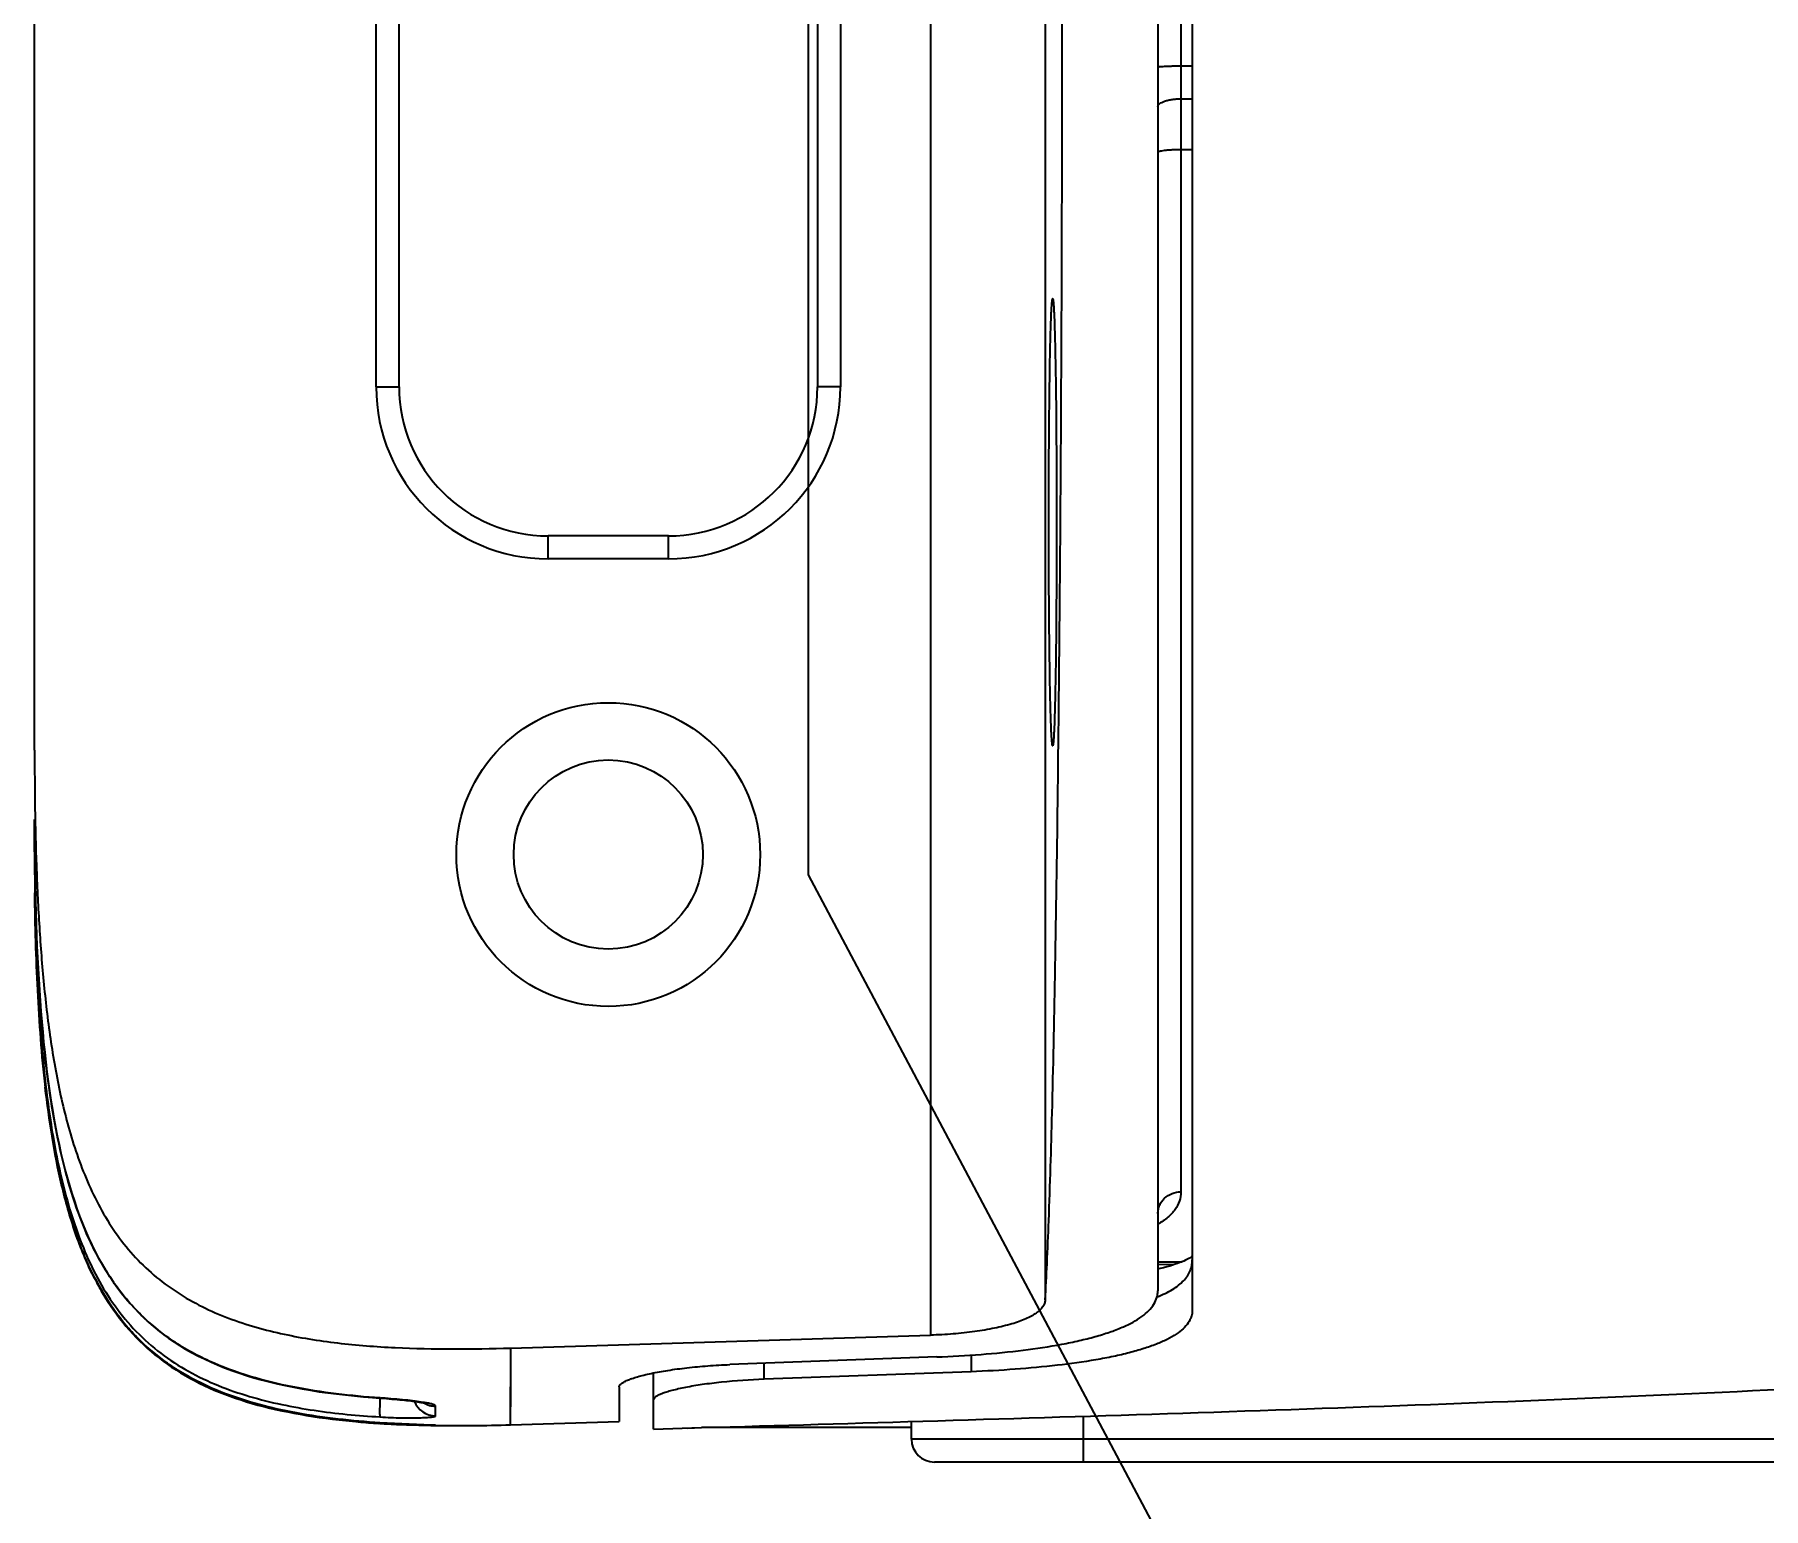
# Model space of a CAD drawing. Header units: millimetres. Extents: x 2067 to 4417, y -1557 to -908.
# Drawn here: x 2118.42 to 2133.5, y -1410.99 to -1398.13 of the extents above; entities that cross this region are included whole.
import ezdxf
from ezdxf import colors
from ezdxf.entities.mleader import LeaderData, LeaderLine
from ezdxf.math import Vec2, Vec3

# ---------------------------------------------------------------- set-up
doc = ezdxf.new("R2010")
doc.units = ezdxf.units.MM
doc.layers.add('06___PRT_ALL_SURFS', color=7, linetype='Continuous')
doc.styles.get("Standard").update_dxf_attribs({"font": 'AcadEref.ttf'})

msp = doc.modelspace()

# ---------------------------------------------------------------- linework, layer by layer
at = {"color": 7, "linetype": 'Continuous'}
for p, q in [((2126.238, -1386.094), (2126.238, -1409.48)), ((2127.238, -1386.402), (2127.238, -1409.173)), ((2128.521, -1386.31), (2128.521, -1409.264)), ((2128.221, -1386.482), (2128.221, -1409.092)), ((2128.421, -1387.345), (2128.421, -1408.23)), ((2118.421, -1404.377), (2118.421, -1390.31)), ((2121.401, -1401.207), (2121.401, -1394.367)), ((2121.601, -1401.207), (2121.601, -1394.367)), ((2125.251, -1394.367), (2125.251, -1401.207)), ((2125.451, -1394.367), (2125.451, -1401.207)), ((2128.421, -1398.406), (2128.521, -1398.406)), ((2128.421, -1398.694), (2128.521, -1398.694)), ((2128.421, -1399.136), (2128.521, -1399.136)), ((2121.401, -1401.207), (2121.601, -1401.207)), ((2125.451, -1401.207), (2125.251, -1401.207)), ((2122.901, -1402.707), (2122.901, -1402.507)), ((2123.951, -1402.507), (2122.901, -1402.507)), ((2123.951, -1402.707), (2123.951, -1402.507)), ((2123.951, -1402.707), (2122.901, -1402.707)), ((2118.421, -1405.264), (2118.421, -1404.98)), ((2118.422, -1405.209), (2118.421, -1405.209)), ((2118.422, -1405.264), (2118.421, -1405.264)), ((2118.423, -1405.622), (2118.423, -1405.646)), ((2128.221, -1408.839), (2128.421, -1408.839)), ((2128.366, -1408.864), (2128.221, -1408.867)), ((2128.421, -1408.839), (2128.432, -1408.839)), ((2118.945, -1408.986), (2118.943, -1408.982)), ((2118.945, -1408.986), (2118.943, -1408.982)), ((2118.951, -1408.996), (2118.945, -1408.986)), ((2122.575, -1409.593), (2126.238, -1409.48)), ((2122.574, -1410.262), (2122.576, -1409.593)), ((2122.575, -1409.737), (2122.575, -1409.593)), ((2122.575, -1409.867), (2122.575, -1409.737)), ((2126.291, -1409.67), (2124.486, -1409.737)), ((2124.786, -1409.865), (2124.786, -1409.726)), ((2126.591, -1409.654), (2126.591, -1409.799)), ((2122.575, -1410.079), (2122.575, -1409.867)), ((2123.521, -1409.932), (2123.521, -1410.233)), ((2123.821, -1410.299), (2123.821, -1409.809)), ((2126.591, -1409.799), (2124.786, -1409.865)), ((2121.433, -1410.029), (2121.464, -1410.031)), ((2121.435, -1410.029), (2121.434, -1410.034)), ((2121.464, -1410.031), (2121.49, -1410.033)), ((2121.49, -1410.033), (2121.514, -1410.035)), ((2121.514, -1410.035), (2121.539, -1410.037)), ((2121.539, -1410.037), (2121.562, -1410.039)), ((2121.562, -1410.039), (2121.585, -1410.041)), ((2121.585, -1410.041), (2121.607, -1410.043)), ((2121.607, -1410.043), (2121.628, -1410.045)), ((2121.628, -1410.045), (2121.648, -1410.047)), ((2121.648, -1410.047), (2121.667, -1410.049)), ((2121.667, -1410.049), (2121.685, -1410.051)), ((2121.685, -1410.051), (2121.702, -1410.053)), ((2121.702, -1410.053), (2121.719, -1410.055)), ((2121.719, -1410.055), (2121.734, -1410.057)), ((2121.734, -1410.057), (2121.748, -1410.059)), ((2121.748, -1410.059), (2121.761, -1410.061)), ((2122.574, -1410.135), (2122.575, -1410.079)), ((2121.244, -1410.235), (2121.239, -1410.235)), ((2121.244, -1410.236), (2121.239, -1410.235)), ((2121.918, -1410.185), (2121.918, -1410.099)), ((2121.918, -1410.185), (2121.918, -1410.099)), ((2122.574, -1410.24), (2122.574, -1410.135)), ((2122.574, -1410.262), (2123.521, -1410.233)), ((2126.071, -1410.387), (2126.071, -1410.233)), ((2127.571, -1410.587), (2127.571, -1410.187)), ((2121.434, -1410.25), (2121.422, -1410.249)), ((2121.434, -1410.25), (2121.422, -1410.249)), ((2121.432, -1410.244), (2121.434, -1410.25)), ((2121.434, -1410.244), (2121.434, -1410.244)), ((2121.434, -1410.244), (2121.447, -1410.245)), ((2121.88, -1410.264), (2121.434, -1410.244)), ((2121.447, -1410.245), (2121.498, -1410.248)), ((2121.498, -1410.248), (2121.547, -1410.251)), ((2121.547, -1410.251), (2121.601, -1410.254)), ((2121.601, -1410.254), (2121.657, -1410.256)), ((2121.657, -1410.256), (2121.719, -1410.259)), ((2121.719, -1410.259), (2121.798, -1410.262)), ((2121.798, -1410.262), (2121.88, -1410.264)), ((2121.878, -1410.267), (2121.886, -1410.268)), ((2121.88, -1410.264), (2121.896, -1410.265)), ((2121.918, -1410.266), (2121.88, -1410.264)), ((2121.886, -1410.268), (2121.892, -1410.268)), ((2121.886, -1410.268), (2121.893, -1410.268)), ((2121.903, -1410.268), (2121.888, -1410.268)), ((2121.892, -1410.268), (2121.91, -1410.268)), ((2121.892, -1410.268), (2121.911, -1410.268)), ((2121.904, -1410.268), (2121.894, -1410.268)), ((2121.896, -1410.265), (2121.901, -1410.265)), ((2121.901, -1410.265), (2121.904, -1410.265)), ((2121.904, -1410.265), (2121.905, -1410.265)), ((2121.911, -1410.268), (2121.916, -1410.268)), ((2121.911, -1410.268), (2121.911, -1410.268)), ((2121.914, -1410.268), (2121.911, -1410.268)), ((2121.914, -1410.268), (2121.915, -1410.268)), ((2121.915, -1410.268), (2121.918, -1410.268)), ((2121.917, -1410.268), (2121.918, -1410.268)), ((2121.918, -1410.268), (2121.918, -1410.266)), ((2121.918, -1410.268), (2121.918, -1410.268)), ((2121.918, -1410.268), (2121.918, -1410.268)), ((2122.574, -1410.254), (2122.574, -1410.248)), ((2124.121, -1410.291), (2124.238, -1410.287)), ((2126.071, -1410.287), (2124.24, -1410.287)), ((2145.571, -1410.387), (2126.071, -1410.387)), ((2145.371, -1410.587), (2126.271, -1410.587))]:
    msp.add_line(p, q, dxfattribs=at)
for points in [[(2118.428, -1405.622), (2118.429, -1405.69), (2118.432, -1405.791), (2118.435, -1405.891), (2118.438, -1405.989), (2118.442, -1406.087), (2118.447, -1406.184), (2118.452, -1406.28), (2118.457, -1406.375), (2118.463, -1406.469), (2118.469, -1406.562), (2118.476, -1406.654), (2118.484, -1406.745), (2118.492, -1406.835), (2118.5, -1406.923), (2118.509, -1407.011), (2118.519, -1407.097), (2118.529, -1407.182), (2118.54, -1407.266), (2118.552, -1407.349), (2118.564, -1407.43), (2118.577, -1407.51), (2118.59, -1407.588), (2118.604, -1407.666), (2118.619, -1407.742), (2118.635, -1407.817), (2118.651, -1407.891), (2118.668, -1407.963), (2118.686, -1408.035), (2118.705, -1408.105), (2118.725, -1408.175), (2118.746, -1408.243), (2118.768, -1408.311), (2118.79, -1408.377), (2118.814, -1408.442), (2118.839, -1408.506), (2118.865, -1408.569), (2118.892, -1408.631), (2118.92, -1408.691), (2118.949, -1408.75), (2118.979, -1408.807), (2119.011, -1408.862), (2119.043, -1408.916), (2119.076, -1408.969), (2119.11, -1409.019), (2119.145, -1409.068), (2119.18, -1409.114), (2119.217, -1409.159), (2119.254, -1409.203), (2119.292, -1409.245), (2119.331, -1409.286), (2119.371, -1409.325), (2119.412, -1409.363), (2119.455, -1409.4), (2119.498, -1409.436), (2119.544, -1409.471), (2119.59, -1409.505), (2119.638, -1409.538), (2119.688, -1409.57), (2119.739, -1409.601), (2119.791, -1409.63), (2119.846, -1409.659), (2119.902, -1409.687), (2119.959, -1409.714), (2120.018, -1409.739), (2120.079, -1409.764), (2120.141, -1409.787), (2120.204, -1409.81), (2120.269, -1409.831), (2120.335, -1409.851), (2120.402, -1409.87), (2120.47, -1409.887), (2120.54, -1409.904), (2120.61, -1409.92), (2120.682, -1409.934), (2120.755, -1409.948), (2120.828, -1409.961), (2120.903, -1409.973), (2120.979, -1409.983), (2121.055, -1409.993), (2121.133, -1410.002), (2121.211, -1410.01), (2121.29, -1410.018), (2121.37, -1410.024), (2121.433, -1410.029)], [(2128.413, -1408.847), (2128.393, -1408.854), (2128.372, -1408.862), (2128.349, -1408.869), (2128.325, -1408.877), (2128.299, -1408.884), (2128.271, -1408.892), (2128.241, -1408.899), (2128.221, -1408.904)], [(2128.446, -1408.833), (2128.43, -1408.84), (2128.413, -1408.847)], [(2128.513, -1408.798), (2128.505, -1408.803), (2128.496, -1408.808), (2128.486, -1408.814), (2128.474, -1408.82), (2128.461, -1408.827), (2128.446, -1408.833)], [(2128.521, -1408.792), (2128.52, -1408.793), (2128.513, -1408.798)], [(2118.946, -1408.98), (2118.951, -1408.99), (2118.982, -1409.047), (2119.013, -1409.102), (2119.045, -1409.155), (2119.078, -1409.207), (2119.113, -1409.257), (2119.148, -1409.305), (2119.183, -1409.351), (2119.219, -1409.395), (2119.257, -1409.438), (2119.295, -1409.479), (2119.334, -1409.519), (2119.374, -1409.558), (2119.415, -1409.595), (2119.457, -1409.632), (2119.501, -1409.667), (2119.546, -1409.702), (2119.593, -1409.735), (2119.641, -1409.768), (2119.691, -1409.799), (2119.742, -1409.829), (2119.795, -1409.859), (2119.849, -1409.887), (2119.905, -1409.914), (2119.962, -1409.94), (2120.022, -1409.965), (2120.082, -1409.989), (2120.144, -1410.012), (2120.207, -1410.034), (2120.272, -1410.054), (2120.338, -1410.074), (2120.405, -1410.092), (2120.473, -1410.109), (2120.542, -1410.125), (2120.613, -1410.141), (2120.684, -1410.155), (2120.757, -1410.168), (2120.831, -1410.18), (2120.905, -1410.191), (2120.981, -1410.201), (2121.057, -1410.211), (2121.134, -1410.219), (2121.213, -1410.227), (2121.292, -1410.234), (2121.372, -1410.24), (2121.434, -1410.244)], [(2121.761, -1410.061), (2121.773, -1410.063), (2121.779, -1410.064), (2121.784, -1410.064), (2121.789, -1410.065), (2121.794, -1410.066), (2121.799, -1410.067), (2121.803, -1410.068), (2121.807, -1410.068), (2121.811, -1410.069), (2121.814, -1410.07), (2121.817, -1410.071), (2121.82, -1410.071), (2121.823, -1410.072), (2121.825, -1410.072), (2121.827, -1410.073), (2121.829, -1410.073), (2121.831, -1410.074), (2121.832, -1410.074), (2121.833, -1410.074), (2121.833, -1410.074), (2121.833, -1410.074)], [(2122.574, -1410.262), (2122.574, -1410.262), (2122.574, -1410.261), (2122.574, -1410.26), (2122.574, -1410.254)]]:
    msp.add_lwpolyline(points, dxfattribs=at)
for radius in [1.325, 0.825]:
    msp.add_circle((2123.426, -1405.287), radius, dxfattribs=at)
for centre, radius, start, end in [((2122.901, -1401.207), 1.5, 180, 270), ((2122.901, -1401.207), 1.3, 180, 270), ((2123.951, -1401.207), 1.5, 270, 0), ((2123.951, -1401.207), 1.3, 270, 0), ((2147.739, -1404.997), 29.318, 179.9663, 181.2227), ((2148.852, -1405.216), 30.431, 179.9861, 180.7653), ((2149.164, -1405.262), 30.743, 179.9887, 180.6725), ((2149.317, -1405.27), 30.896, 179.9891, 180.6536), ((2121.238, -1407.808), 2.578, 207.0719, 207.4441), ((2124.916, -1410.207), 3.486, 177.154, 177.4762), ((2120.772, -1419.58), 9.575, 85.9052, 86.032), ((2121.921, -1409.985), 0.2, 201.274, 269.2131), ((2121.921, -1409.899), 0.201, 238.8591, 269.1955), ((2121.918, -1402.529), 7.737, 264.9986, 266.3233), ((2121.985, -1401.519), 8.748, 266.3893, 267.0284), ((2121.974, -1401.707), 8.56, 266.3856, 266.526), ((2121.974, -1401.708), 8.559, 266.3856, 266.5222), ((2121.974, -1401.709), 8.558, 266.3856, 266.5234), ((2121.96, -1401.915), 8.351, 266.3939, 266.5396), ((2122.044, -1400.375), 9.894, 266.5832, 269.0412), ((2122.044, -1400.376), 9.893, 266.5843, 269.0383), ((2121.976, -1401.634), 8.633, 266.5412, 266.9538), ((2121.993, -1401.329), 8.938, 266.9539, 267.2104), ((2122.009, -1400.983), 9.285, 267.2129, 267.6938), ((2121.917, -1410.071), 0.197, 258.9509, 260.1858), ((2121.921, -1410.068), 0.2, 259.0746, 269.1793), ((2121.918, -1410.071), 0.197, 260.1872, 263.1788), ((2122.09, -1398.432), 11.838, 269.0133, 269.1368), ((2121.921, -1410.066), 0.2, 260.2666, 264.9776), ((2121.918, -1410.07), 0.198, 263.1777, 268.1665), ((2121.921, -1410.066), 0.2, 264.9755, 269.1765), ((2121.918, -1410.071), 0.197, 268.1691, 268.9948), ((2126.271, -1410.387), 0.2, 180, 270)]:
    msp.add_arc(centre, radius, start, end, dxfattribs=at)
for points, knots in [([(2127.238, -1409.173), (2127.244, -1409.067), (2127.255, -1408.837), (2127.277, -1408.293), (2127.302, -1407.458), (2127.327, -1406.273), (2127.348, -1404.861), (2127.365, -1403.259), (2127.382, -1400.88), (2127.39, -1397.787), (2127.382, -1394.695), (2127.365, -1392.315), (2127.348, -1390.713), (2127.327, -1389.301), (2127.302, -1388.116), (2127.277, -1387.281), (2127.255, -1386.737), (2127.244, -1386.507), (2127.238, -1386.402)], [0, 0, 0, 0, 0.013889, 0.030381, 0.071649, 0.123976, 0.186555, 0.257616, 0.335019, 0.5, 0.66498, 0.742384, 0.813444, 0.876023, 0.92835, 0.969619, 0.986111, 1, 1, 1, 1]), ([(2128.221, -1398.417), (2128.221, -1398.417), (2128.222, -1398.416), (2128.225, -1398.415), (2128.23, -1398.414), (2128.237, -1398.413), (2128.245, -1398.412), (2128.259, -1398.411), (2128.281, -1398.409), (2128.311, -1398.408), (2128.345, -1398.407), (2128.382, -1398.407), (2128.408, -1398.406), (2128.421, -1398.406)], [0, 0, 0, 0, 0.007211, 0.022496, 0.046783, 0.080057, 0.122074, 0.172466, 0.296441, 0.447316, 0.619348, 0.805952, 1, 1, 1, 1]), ([(2128.221, -1398.762), (2128.221, -1398.76), (2128.222, -1398.755), (2128.225, -1398.748), (2128.23, -1398.742), (2128.239, -1398.733), (2128.256, -1398.723), (2128.281, -1398.713), (2128.311, -1398.704), (2128.345, -1398.698), (2128.382, -1398.694), (2128.408, -1398.694), (2128.421, -1398.694)], [0, 0, 0, 0, 0.030335, 0.062753, 0.098887, 0.13983, 0.238017, 0.358575, 0.499397, 0.656638, 0.825362, 1, 1, 1, 1]), ([(2128.221, -1399.16), (2128.221, -1399.158), (2128.225, -1399.155), (2128.23, -1399.153), (2128.237, -1399.15), (2128.245, -1399.148), (2128.259, -1399.145), (2128.281, -1399.142), (2128.311, -1399.139), (2128.358, -1399.136), (2128.395, -1399.136), (2128.421, -1399.136)], [0, 0, 0, 0, 0.029891, 0.055852, 0.090057, 0.132496, 0.182925, 0.306084, 0.455272, 0.624997, 1, 1, 1, 1]), ([(2127.269, -1402.387), (2127.269, -1402.259), (2127.269, -1402.008), (2127.271, -1401.698), (2127.273, -1401.462), (2127.275, -1401.297), (2127.277, -1401.143), (2127.279, -1401.001), (2127.281, -1400.873), (2127.284, -1400.759), (2127.287, -1400.675), (2127.289, -1400.615), (2127.29, -1400.577), (2127.292, -1400.544), (2127.293, -1400.515), (2127.295, -1400.493), (2127.296, -1400.479), (2127.297, -1400.469), (2127.298, -1400.461), (2127.298, -1400.454), (2127.299, -1400.449), (2127.3, -1400.444), (2127.301, -1400.441), (2127.302, -1400.439), (2127.302, -1400.438), (2127.303, -1400.437), (2127.303, -1400.437), (2127.303, -1400.437), (2127.304, -1400.437)], [0, 0, 0, 0, 0.196956, 0.386223, 0.475618, 0.560335, 0.639539, 0.712449, 0.77835, 0.836592, 0.886603, 0.908365, 0.927893, 0.945137, 0.960058, 0.972619, 0.978005, 0.982792, 0.986976, 0.990556, 0.993532, 0.995904, 0.997677, 0.998864, 0.999252, 0.999526, 0.999743, 1, 1, 1, 1]), ([(2127.304, -1400.437), (2127.304, -1400.438), (2127.305, -1400.439), (2127.305, -1400.442), (2127.306, -1400.445), (2127.307, -1400.453), (2127.309, -1400.464), (2127.31, -1400.482), (2127.312, -1400.504), (2127.313, -1400.531), (2127.315, -1400.562), (2127.317, -1400.597), (2127.318, -1400.636), (2127.32, -1400.697), (2127.322, -1400.783), (2127.325, -1400.897), (2127.327, -1401.025), (2127.33, -1401.166), (2127.332, -1401.318), (2127.333, -1401.481), (2127.335, -1401.713), (2127.337, -1402.016), (2127.337, -1402.262), (2127.337, -1402.387)], [0, 0, 0, 0, 0.000834, 0.002207, 0.004149, 0.006666, 0.013436, 0.022517, 0.033893, 0.047541, 0.06343, 0.081523, 0.101779, 0.124149, 0.175021, 0.23366, 0.299514, 0.371965, 0.450329, 0.533868, 0.621801, 0.807497, 1, 1, 1, 1]), ([(2127.304, -1404.337), (2127.303, -1404.337), (2127.303, -1404.337), (2127.303, -1404.337), (2127.302, -1404.337), (2127.302, -1404.336), (2127.301, -1404.334), (2127.3, -1404.33), (2127.299, -1404.326), (2127.298, -1404.32), (2127.298, -1404.313), (2127.297, -1404.305), (2127.296, -1404.295), (2127.295, -1404.281), (2127.293, -1404.259), (2127.292, -1404.23), (2127.29, -1404.197), (2127.289, -1404.159), (2127.287, -1404.099), (2127.284, -1404.015), (2127.281, -1403.901), (2127.279, -1403.773), (2127.277, -1403.631), (2127.275, -1403.477), (2127.273, -1403.312), (2127.271, -1403.076), (2127.269, -1402.766), (2127.269, -1402.515), (2127.269, -1402.387)], [0, 0, 0, 0, 0.000258, 0.000474, 0.000749, 0.001137, 0.002324, 0.004097, 0.006471, 0.009448, 0.013029, 0.017215, 0.022004, 0.027393, 0.039959, 0.054886, 0.072137, 0.091673, 0.113444, 0.163475, 0.221739, 0.287665, 0.360602, 0.439833, 0.524578, 0.614006, 0.803352, 1, 1, 1, 1]), ([(2127.337, -1402.387), (2127.337, -1402.512), (2127.337, -1402.759), (2127.335, -1403.062), (2127.333, -1403.294), (2127.332, -1403.456), (2127.33, -1403.609), (2127.327, -1403.749), (2127.325, -1403.877), (2127.322, -1403.991), (2127.32, -1404.077), (2127.318, -1404.138), (2127.317, -1404.177), (2127.315, -1404.213), (2127.313, -1404.243), (2127.312, -1404.27), (2127.31, -1404.292), (2127.309, -1404.31), (2127.307, -1404.322), (2127.306, -1404.329), (2127.305, -1404.333), (2127.305, -1404.335), (2127.304, -1404.336), (2127.304, -1404.337)], [0, 0, 0, 0, 0.192814, 0.37843, 0.466329, 0.549841, 0.628177, 0.700602, 0.766432, 0.825048, 0.8759, 0.898261, 0.918509, 0.936595, 0.952477, 0.96612, 0.977492, 0.986569, 0.993336, 0.995853, 0.997793, 0.999166, 1, 1, 1, 1]), ([(2118.421, -1404.377), (2118.421, -1404.545), (2118.423, -1404.881), (2118.435, -1405.385), (2118.458, -1405.889), (2118.496, -1406.392), (2118.554, -1406.893), (2118.627, -1407.308), (2118.706, -1407.634), (2118.778, -1407.876), (2118.867, -1408.113), (2118.974, -1408.341), (2119.103, -1408.558), (2119.256, -1408.759), (2119.434, -1408.939), (2119.635, -1409.093), (2119.852, -1409.221), (2120.083, -1409.324), (2120.322, -1409.405), (2120.567, -1409.467), (2120.814, -1409.515), (2121.148, -1409.561), (2121.567, -1409.593), (2122.071, -1409.604), (2122.407, -1409.598), (2122.575, -1409.593)], [0, 0, 0, 0, 0.062504, 0.125009, 0.187513, 0.250017, 0.312519, 0.375017, 0.406271, 0.437524, 0.468776, 0.500026, 0.531273, 0.562515, 0.593755, 0.624995, 0.656239, 0.687486, 0.718736, 0.749988, 0.781242, 0.812495, 0.874994, 0.937496, 1, 1, 1, 1]), ([(2118.515, -1407.317), (2118.499, -1407.177), (2118.473, -1406.895), (2118.438, -1406.33), (2118.426, -1405.905), (2118.423, -1405.622)], [0, 0, 0, 0, 0.250003, 0.500009, 1, 1, 1, 1]), ([(2118.423, -1405.646), (2118.426, -1405.842), (2118.437, -1406.354), (2118.471, -1406.908), (2118.508, -1407.261), (2118.514, -1407.317)], [0, 0, 0, 0, 0.337274, 0.893427, 1, 1, 1, 1]), ([(2118.424, -1405.622), (2118.427, -1405.905), (2118.44, -1406.33), (2118.476, -1406.895), (2118.504, -1407.176), (2118.52, -1407.317)], [0, 0, 0, 0, 0.499993, 0.749999, 1, 1, 1, 1]), ([(2121.434, -1410.028), (2121.307, -1410.019), (2121.053, -1409.995), (2120.674, -1409.937), (2120.301, -1409.847), (2120, -1409.737), (2119.772, -1409.622), (2119.609, -1409.521), (2119.456, -1409.404), (2119.316, -1409.273), (2119.189, -1409.129), (2119.039, -1408.922), (2118.887, -1408.639), (2118.751, -1408.28), (2118.651, -1407.909), (2118.577, -1407.533), (2118.523, -1407.153), (2118.484, -1406.771), (2118.447, -1406.261), (2118.433, -1405.878), (2118.428, -1405.622)], [0, 0, 0, 0, 0.06245, 0.1249, 0.187348, 0.249789, 0.281031, 0.312277, 0.343526, 0.374778, 0.406034, 0.437294, 0.499776, 0.562285, 0.624809, 0.687338, 0.749871, 0.812404, 0.874938, 1, 1, 1, 1]), ([(2118.514, -1407.317), (2118.541, -1407.555), (2118.619, -1408.071), (2118.772, -1408.616), (2118.908, -1408.914), (2118.943, -1408.982)], [0, 0, 0, 0, 0.382113, 0.854806, 1, 1, 1, 1]), ([(2118.943, -1408.982), (2118.877, -1408.854), (2118.768, -1408.586), (2118.651, -1408.17), (2118.569, -1407.746), (2118.531, -1407.46), (2118.514, -1407.317)], [0, 0, 0, 0, 0.249885, 0.499885, 0.749932, 1, 1, 1, 1]), ([(2118.946, -1408.98), (2118.88, -1408.852), (2118.77, -1408.585), (2118.653, -1408.169), (2118.57, -1407.745), (2118.532, -1407.46), (2118.515, -1407.317)], [0, 0, 0, 0, 0.249886, 0.499886, 0.749933, 1, 1, 1, 1]), ([(2118.52, -1407.317), (2118.543, -1407.508), (2118.585, -1407.794), (2118.667, -1408.17), (2118.745, -1408.449), (2118.842, -1408.721), (2118.965, -1408.983), (2119.117, -1409.229), (2119.302, -1409.452), (2119.518, -1409.644), (2119.761, -1409.801), (2120.023, -1409.925), (2120.296, -1410.018), (2120.576, -1410.088), (2120.86, -1410.138), (2121.147, -1410.173), (2121.339, -1410.188), (2121.434, -1410.193)], [0, 0, 0, 0, 0.125087, 0.187638, 0.250184, 0.312721, 0.375244, 0.437748, 0.50023, 0.562699, 0.625165, 0.687635, 0.750111, 0.812586, 0.875059, 0.93753, 1, 1, 1, 1]), ([(2128.421, -1408.23), (2128.421, -1408.256), (2128.413, -1408.311), (2128.373, -1408.388), (2128.307, -1408.457), (2128.252, -1408.494), (2128.221, -1408.511)], [0, 0, 0, 0, 0.222819, 0.451658, 0.705907, 1, 1, 1, 1]), ([(2128.221, -1408.418), (2128.221, -1408.405), (2128.224, -1408.381), (2128.235, -1408.345), (2128.254, -1408.312), (2128.287, -1408.274), (2128.343, -1408.239), (2128.395, -1408.23), (2128.421, -1408.23)], [0, 0, 0, 0, 0.121511, 0.243601, 0.366775, 0.491341, 0.743655, 1, 1, 1, 1]), ([(2124.238, -1410.287), (2125.577, -1410.248), (2128.438, -1410.165), (2132.776, -1410.006), (2136.937, -1409.781), (2140.875, -1409.449), (2143.856, -1409.064), (2145.561, -1408.777), (2146.012, -1408.696)], [0, 0, 0, 0, 0.185751, 0.372445, 0.559138, 0.745831, 0.932524, 1, 1, 1, 1]), ([(2128.214, -1409.146), (2128.238, -1409.137), (2128.284, -1409.117), (2128.347, -1409.084), (2128.4, -1409.047), (2128.444, -1409.008), (2128.479, -1408.966), (2128.503, -1408.921), (2128.518, -1408.873), (2128.521, -1408.84), (2128.521, -1408.824)], [0, 0, 0, 0, 0.164661, 0.314278, 0.449882, 0.573131, 0.68641, 0.792832, 0.89608, 1, 1, 1, 1]), ([(2121.434, -1410.244), (2121.312, -1410.236), (2121.068, -1410.216), (2120.705, -1410.163), (2120.346, -1410.083), (2119.998, -1409.965), (2119.724, -1409.826), (2119.522, -1409.687), (2119.381, -1409.569), (2119.252, -1409.437), (2119.098, -1409.247), (2119.002, -1409.089), (2118.946, -1408.98)], [0, 0, 0, 0, 0.124985, 0.249969, 0.374948, 0.499911, 0.624846, 0.687371, 0.749903, 0.812441, 0.874987, 1, 1, 1, 1]), ([(2118.951, -1408.996), (2118.97, -1409.034), (2119.049, -1409.178), (2119.21, -1409.408), (2119.463, -1409.658), (2119.766, -1409.862), (2120.119, -1410.02), (2120.65, -1410.172), (2121.109, -1410.229), (2121.434, -1410.25)], [0, 0, 0, 0, 0.046381, 0.182612, 0.318844, 0.455075, 0.591306, 0.727537, 1, 1, 1, 1]), ([(2127.238, -1409.173), (2127.237, -1409.183), (2127.233, -1409.204), (2127.217, -1409.233), (2127.192, -1409.262), (2127.159, -1409.289), (2127.117, -1409.315), (2127.067, -1409.339), (2127.01, -1409.362), (2126.919, -1409.391), (2126.79, -1409.422), (2126.619, -1409.451), (2126.433, -1409.471), (2126.304, -1409.478), (2126.238, -1409.48)], [0, 0, 0, 0, 0.027685, 0.057608, 0.091463, 0.130373, 0.174983, 0.225589, 0.282237, 0.344785, 0.486258, 0.646312, 0.819677, 1, 1, 1, 1]), ([(2126.291, -1409.67), (2126.42, -1409.665), (2126.672, -1409.651), (2127.037, -1409.615), (2127.323, -1409.572), (2127.531, -1409.529), (2127.67, -1409.495), (2127.795, -1409.456), (2127.906, -1409.415), (2128.001, -1409.369), (2128.079, -1409.321), (2128.142, -1409.269), (2128.187, -1409.213), (2128.215, -1409.154), (2128.221, -1409.112), (2128.221, -1409.092)], [0, 0, 0, 0, 0.18323, 0.358309, 0.518931, 0.592136, 0.65987, 0.721729, 0.777457, 0.826973, 0.870433, 0.908303, 0.941478, 0.971391, 1, 1, 1, 1]), ([(2128.521, -1409.264), (2128.521, -1409.283), (2128.515, -1409.322), (2128.486, -1409.377), (2128.441, -1409.428), (2128.378, -1409.476), (2128.299, -1409.52), (2128.204, -1409.562), (2128.093, -1409.6), (2127.968, -1409.636), (2127.829, -1409.668), (2127.62, -1409.707), (2127.335, -1409.747), (2126.971, -1409.78), (2126.72, -1409.794), (2126.591, -1409.799)], [0, 0, 0, 0, 0.026771, 0.055138, 0.087192, 0.124367, 0.167495, 0.216969, 0.272876, 0.335082, 0.403283, 0.477041, 0.638929, 0.815374, 1, 1, 1, 1]), ([(2123.521, -1409.932), (2123.521, -1409.93), (2123.522, -1409.925), (2123.525, -1409.918), (2123.531, -1409.911), (2123.54, -1409.903), (2123.55, -1409.896), (2123.568, -1409.885), (2123.595, -1409.872), (2123.635, -1409.857), (2123.683, -1409.842), (2123.739, -1409.827), (2123.827, -1409.807), (2123.952, -1409.785), (2124.117, -1409.763), (2124.297, -1409.746), (2124.422, -1409.739), (2124.486, -1409.737)], [0, 0, 0, 0, 0.006982, 0.014814, 0.023981, 0.034778, 0.047375, 0.061862, 0.096651, 0.139228, 0.189416, 0.246893, 0.311242, 0.458469, 0.626306, 0.808992, 1, 1, 1, 1]), ([(2124.786, -1409.865), (2124.661, -1409.869), (2124.481, -1409.881), (2124.252, -1409.91), (2124.127, -1409.93), (2124.039, -1409.949), (2123.984, -1409.962), (2123.936, -1409.976), (2123.896, -1409.989), (2123.864, -1410.003), (2123.843, -1410.015), (2123.831, -1410.024), (2123.826, -1410.031), (2123.822, -1410.037), (2123.821, -1410.042), (2123.821, -1410.044)], [0, 0, 0, 0, 0.375374, 0.543974, 0.691783, 0.756315, 0.813881, 0.864041, 0.906449, 0.940892, 0.967375, 0.97777, 0.986442, 0.993682, 1, 1, 1, 1]), ([(2121.433, -1410.054), (2121.433, -1410.063), (2121.432, -1410.081), (2121.432, -1410.107), (2121.431, -1410.131), (2121.431, -1410.151), (2121.431, -1410.167), (2121.432, -1410.179), (2121.432, -1410.186), (2121.433, -1410.189), (2121.434, -1410.192), (2121.434, -1410.193), (2121.434, -1410.193)], [0, 0, 0, 0, 0.201367, 0.388155, 0.556073, 0.701276, 0.820458, 0.910957, 0.94483, 0.970918, 0.989197, 1, 1, 1, 1]), ([(2121.433, -1410.029), (2121.433, -1410.029), (2121.434, -1410.029), (2121.434, -1410.028), (2121.434, -1410.028)], [0, 0, 0, 0, 0.16877, 1, 1, 1, 1]), ([(2121.812, -1410.066), (2121.788, -1410.062), (2121.736, -1410.055), (2121.617, -1410.042), (2121.522, -1410.034), (2121.456, -1410.029)], [0, 0, 0, 0, 0.203025, 0.444251, 1, 1, 1, 1]), ([(2121.918, -1410.099), (2121.918, -1410.098), (2121.917, -1410.096), (2121.914, -1410.093), (2121.91, -1410.09), (2121.902, -1410.086), (2121.89, -1410.082), (2121.875, -1410.078), (2121.857, -1410.074), (2121.835, -1410.07), (2121.82, -1410.067), (2121.812, -1410.066)], [0, 0, 0, 0, 0.038817, 0.065023, 0.097152, 0.18085, 0.291651, 0.42966, 0.594354, 0.784852, 1, 1, 1, 1]), ([(2121.239, -1410.235), (2121.139, -1410.226), (2120.939, -1410.205), (2120.741, -1410.172), (2120.643, -1410.153)], [0, 0, 0, 0, 0.500002, 1, 1, 1, 1]), ([(2121.434, -1410.193), (2121.466, -1410.195), (2121.528, -1410.199), (2121.618, -1410.201), (2121.7, -1410.202), (2121.773, -1410.201), (2121.825, -1410.199), (2121.86, -1410.197), (2121.88, -1410.195), (2121.894, -1410.193), (2121.903, -1410.191), (2121.908, -1410.19), (2121.913, -1410.189), (2121.916, -1410.188), (2121.918, -1410.186), (2121.918, -1410.185)], [0, 0, 0, 0, 0.195554, 0.382515, 0.554284, 0.70463, 0.828014, 0.878132, 0.919903, 0.952976, 0.96618, 0.977143, 0.985882, 0.992457, 1, 1, 1, 1])]:
    msp.add_open_spline(points, degree=3, knots=knots, dxfattribs=at)
for points in [[(2121.434, -1410.25), (2121.434, -1410.25), (2121.434, -1410.25), (2121.434, -1410.25)], [(2121.894, -1410.268), (2121.893, -1410.268), (2121.893, -1410.268), (2121.893, -1410.268)], [(2121.91, -1410.268), (2121.91, -1410.268), (2121.91, -1410.268), (2121.91, -1410.268)], [(2121.91, -1410.268), (2121.91, -1410.268), (2121.911, -1410.268), (2121.911, -1410.268)], [(2121.911, -1410.268), (2121.911, -1410.268), (2121.912, -1410.268), (2121.912, -1410.268)], [(2121.915, -1410.268), (2121.915, -1410.268), (2121.915, -1410.268), (2121.915, -1410.268)], [(2121.915, -1410.268), (2121.915, -1410.268), (2121.916, -1410.268), (2121.917, -1410.268)], [(2121.917, -1410.268), (2122.131, -1410.271), (2122.35, -1410.269), (2122.574, -1410.262)]]:
    msp.add_open_spline(points, degree=3, dxfattribs=at)
at = {"layer": '06___PRT_ALL_SURFS', "color": 7, "linetype": 'Continuous'}
msp.add_line((2123.821, -1410.299), (2124.238, -1410.287), dxfattribs=at)

# ---------------------------------------------------------------- leaders
at = {"color": 4}
ml = msp.add_multileader_mtext('Standard', dxfattribs=at)
ml.set_content('{\\fMicrosoft YaHei|b0|i0|c0|p34;\\C3;M2.0}', color=4)
ml.set_leader_properties()
ml.build(insert=Vec2(0, 0))
ml.multileader.update_dxf_attribs({"text_right_attachment_type": 6, "dogleg_length": 0.36})
ctx = ml.context
ctx.base_point, ctx.plane_origin = Vec3(2134.581, -1422.508), Vec3(2125.169, -1390.464)
ctx.right_attachment = 6
notes = []
notes.append((ctx, [(0, (1, 1, 0), (2134.221, -1422.508), (1, 0), 0.36, [(1, [(2125.169, -1390.464), (2125.169, -1405.464)], 0, [])])]))
ctx.mtext.insert, ctx.mtext.flow_direction = Vec3(2136.581, -1420.474), 5
for ctx, leaders in notes:
    for number, flags, end, landing, length, lines in leaders:
        leader = LeaderData()
        leader.index, (leader.has_last_leader_line, leader.has_dogleg_vector, leader.attachment_direction) = number, flags
        leader.last_leader_point, leader.dogleg_vector, leader.dogleg_length = Vec3(end), Vec3(landing), length
        for number, points, colour, breaks in lines:
            line = LeaderLine()
            line.index, line.vertices, line.color, line.breaks = number, Vec3.list(points), colors.encode_raw_color(colour), breaks
            leader.lines.append(line)
        ctx.leaders.append(leader)

doc.saveas('drawing.dxf')
